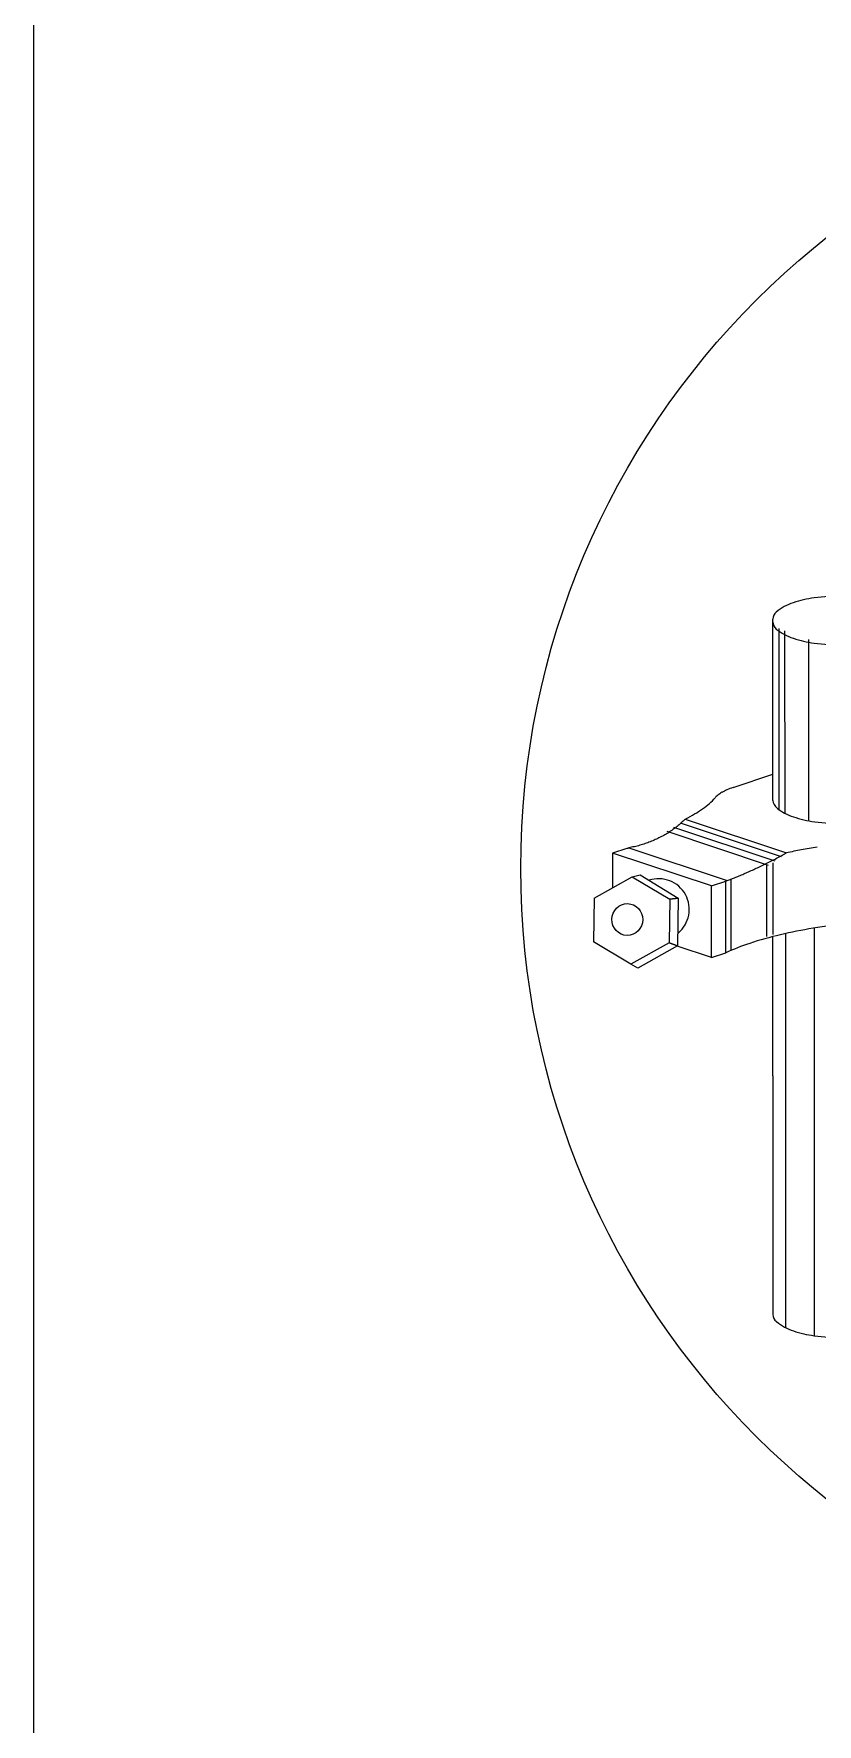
# Model space of a CAD drawing. Extents: x 877.3 to 905.5, y -378.9 to -356.4.
# Drawn here: x 887.56 to 888.698, y -367.478 to -365.02 of the extents above; entities that cross this region are included whole.
import ezdxf

# ---------------------------------------------------------------- set-up
doc = ezdxf.new("R2010")
doc.units = 0
doc.header["$LTSCALE"] = 0.01
doc.layers.get('0').update_dxf_attribs({"linetype": 'CONTINUOUS'})

msp = doc.modelspace()

# ---------------------------------------------------------------- linework, layer by layer
at = {"color": 7}
for p, q in [((887.5596, -370.5998), (887.5596, -363.0193)), ((888.6334, -365.8983, 0.3516), (888.6331, -365.8712, 0.1208)), ((888.6424, -366.1483, 0.0163), (888.6423, -365.8846, 0.3892)), ((888.6509, -366.1534, 0.0158), (888.6508, -365.8883, 0.3908)), ((888.6334, -366.1346, 0.0174), (888.6334, -365.8983, 0.3516)), ((888.6855, -366.1643, 0.0178), (888.6854, -365.9006, 0.3907)), ((888.5755, -366.1159, 0.0438), (888.6334, -366.0967, 0.0711)), ((888.506, -366.1618, -0.0211), (888.6531, -366.2109, -0.0905)), ((888.4794, -366.1796, -0.0211), (888.6265, -366.2287, -0.0905)), ((888.489, -366.1734, -0.0211), (888.6361, -366.2225, -0.0905)), ((888.4984, -366.1674, -0.0211), (888.6455, -366.2164, -0.0905)), ((888.4211, -366.2044, -0.0813), (888.4005, -366.2112, -0.091)), ((888.5441, -366.2591, -0.1587), (888.4005, -366.2112, -0.091)), ((888.4005, -366.2112, -0.091), (888.4005, -366.2616, -0.1537)), ((888.4239, -366.2037, -0.0803), (888.5667, -366.2513, -0.1477)), ((888.6246, -366.3326, -0.2961), (888.6246, -366.2285, -0.149)), ((888.6338, -366.3296, -0.2961), (888.6339, -366.2255, -0.149)), ((888.3735, -366.2767, 0.2171), (888.429, -366.2457, 0.2171)), ((888.429, -366.2457, 0.2171), (888.4404, -366.2429, 0.2171)), ((888.429, -366.2457, 0.2171), (888.4835, -366.2783, 0.2171)), ((888.4404, -366.2429, 0.2171), (888.4957, -366.2767, 0.2171)), ((888.4444, -366.2549, 0.2171), (888.4447, -366.2547, 0.2171)), ((888.4538, -366.2511, 0.0786), (888.4552, -366.2502, 0.0832)), ((888.544, -366.3632, -0.3058), (888.5441, -366.2591, -0.1587)), ((888.5441, -366.2591, -0.1587), (888.5647, -366.2523, -0.149)), ((888.5647, -366.3563, -0.2961), (888.5647, -366.2523, -0.149)), ((888.5729, -366.3529, -0.2961), (888.5729, -366.2488, -0.149)), ((888.3735, -366.2767, 0.2171), (888.3726, -366.3402, 0.2171)), ((888.4835, -366.2783, 0.2171), (888.4826, -366.3418, 0.2171)), ((888.4957, -366.2767, 0.2171), (888.4835, -366.2783, 0.2171)), ((888.4835, -366.2783, 0.2171), (888.4957, -366.2767, 0.2171)), ((888.4957, -366.2767, 0.2171), (888.4948, -366.3463, 0.2171)), ((888.4951, -366.3276, -0.2471), (888.4964, -366.3268, -0.252)), ((888.6333, -366.5352, -0.5492), (888.6333, -366.3331, -0.2633)), ((888.6522, -366.9017, -0.0667), (888.6522, -366.3282, -0.0667)), ((888.6936, -366.9132, -0.0667), (888.6936, -366.321, -0.0667)), ((888.4271, -366.3727, 0.2171), (888.3726, -366.3402, 0.2171)), ((888.4826, -366.3418, 0.2171), (888.4271, -366.3727, 0.2171)), ((888.4948, -366.3463, 0.2171), (888.437, -366.3786, 0.2171)), ((888.4948, -366.3463, 0.2171), (888.4826, -366.3418, 0.2171)), ((888.4826, -366.3418, 0.2171), (888.4948, -366.3463, 0.2171)), ((888.5441, -366.3632, -0.2214), (888.4943, -366.3466, -0.1979)), ((888.5441, -366.3632, -0.2214), (888.5647, -366.3563, -0.2117)), ((888.437, -366.3786, 0.2171), (888.4271, -366.3727, 0.2171)), ((888.6333, -366.5352, -0.5492), (888.6333, -366.8824, -0.5492))]:
    msp.add_line(p, q, dxfattribs=at)
at = {"color": 7, "extrusion": (-0.000206091, -0.816497, 0.57735)}
for p, q in [((888.5046, -366.1633, -0.0231), (888.5031, -366.1647, -0.0251)), ((888.506, -366.1618, -0.0211), (888.5046, -366.1633, -0.0231)), ((888.4713, -366.1874, -0.0573), (888.4696, -366.1883, -0.0586)), ((888.473, -366.1865, -0.056), (888.4713, -366.1874, -0.0573)), ((888.4747, -366.1856, -0.0547), (888.473, -366.1865, -0.056)), ((888.4764, -366.1846, -0.0533), (888.4747, -366.1856, -0.0547)), ((888.4781, -366.1836, -0.0519), (888.4764, -366.1846, -0.0533)), ((888.4798, -366.1826, -0.0505), (888.4781, -366.1836, -0.0519)), ((888.4815, -366.1816, -0.049), (888.4798, -366.1826, -0.0505)), ((888.4831, -366.1805, -0.0475), (888.4815, -366.1816, -0.049)), ((888.4847, -366.1794, -0.046), (888.4831, -366.1805, -0.0475)), ((888.4863, -366.1783, -0.0445), (888.4847, -366.1794, -0.046)), ((888.4879, -366.1772, -0.0429), (888.4863, -366.1783, -0.0445)), ((888.4895, -366.1761, -0.0412), (888.4879, -366.1772, -0.0429)), ((888.4911, -366.1749, -0.0396), (888.4895, -366.1761, -0.0412)), ((888.4927, -366.1737, -0.0379), (888.4911, -366.1749, -0.0396)), ((888.4942, -366.1725, -0.0362), (888.4927, -366.1737, -0.0379)), ((888.4957, -366.1712, -0.0344), (888.4942, -366.1725, -0.0362)), ((888.4972, -366.17, -0.0326), (888.4957, -366.1712, -0.0344)), ((888.4987, -366.1687, -0.0308), (888.4972, -366.17, -0.0326)), ((888.5002, -366.1674, -0.0289), (888.4987, -366.1687, -0.0308)), ((888.5017, -366.166, -0.027), (888.5002, -366.1674, -0.0289)), ((888.5031, -366.1647, -0.0251), (888.5017, -366.166, -0.027)), ((888.4279, -366.2029, -0.0792), (888.4239, -366.2037, -0.0803)), ((888.43, -366.2024, -0.0786), (888.4279, -366.2029, -0.0792)), ((888.432, -366.202, -0.0779), (888.43, -366.2024, -0.0786)), ((888.434, -366.2015, -0.0772), (888.432, -366.202, -0.0779)), ((888.4359, -366.201, -0.0765), (888.434, -366.2015, -0.0772)), ((888.4379, -366.2005, -0.0758), (888.4359, -366.201, -0.0765)), ((888.4399, -366.1999, -0.075), (888.4379, -366.2005, -0.0758)), ((888.4418, -366.1993, -0.0742), (888.4399, -366.1999, -0.075)), ((888.4438, -366.1988, -0.0733), (888.4418, -366.1993, -0.0742)), ((888.4457, -366.1981, -0.0725), (888.4438, -366.1988, -0.0733)), ((888.4476, -366.1975, -0.0716), (888.4457, -366.1981, -0.0725)), ((888.4495, -366.1969, -0.0707), (888.4476, -366.1975, -0.0716)), ((888.4514, -366.1962, -0.0697), (888.4495, -366.1969, -0.0707)), ((888.4533, -366.1955, -0.0688), (888.4514, -366.1962, -0.0697)), ((888.4551, -366.1948, -0.0677), (888.4533, -366.1955, -0.0688)), ((888.457, -366.1941, -0.0667), (888.4551, -366.1948, -0.0677)), ((888.4588, -366.1933, -0.0656), (888.457, -366.1941, -0.0667)), ((888.4606, -366.1925, -0.0645), (888.4588, -366.1933, -0.0656)), ((888.4624, -366.1917, -0.0634), (888.4606, -366.1925, -0.0645)), ((888.4642, -366.1909, -0.0623), (888.4624, -366.1917, -0.0634)), ((888.466, -366.1901, -0.0611), (888.4642, -366.1909, -0.0623)), ((888.4678, -366.1892, -0.0599), (888.466, -366.1901, -0.0611)), ((888.4696, -366.1883, -0.0586), (888.4678, -366.1892, -0.0599)), ((888.6489, -366.2133, -0.0938), (888.6531, -366.2109, -0.0905)), ((888.5999, -366.2376, -0.1282), (888.6017, -366.2368, -0.1271)), ((888.6017, -366.2368, -0.1271), (888.6036, -366.236, -0.1259)), ((888.6036, -366.236, -0.1259), (888.6054, -366.2351, -0.1247)), ((888.6054, -366.2351, -0.1247), (888.6072, -366.2343, -0.1235)), ((888.6072, -366.2343, -0.1235), (888.6091, -366.2334, -0.1223)), ((888.6091, -366.2334, -0.1223), (888.611, -366.2325, -0.1211)), ((888.611, -366.2325, -0.1211), (888.6129, -366.2317, -0.1198)), ((888.6129, -366.2317, -0.1198), (888.6148, -366.2308, -0.1185)), ((888.6148, -366.2308, -0.1185), (888.6167, -366.2298, -0.1172)), ((888.6167, -366.2298, -0.1172), (888.6186, -366.2289, -0.1159)), ((888.6186, -366.2289, -0.1159), (888.6205, -366.228, -0.1146)), ((888.6205, -366.228, -0.1146), (888.6225, -366.227, -0.1132)), ((888.6225, -366.227, -0.1132), (888.6244, -366.226, -0.1119)), ((888.6244, -366.226, -0.1119), (888.6264, -366.2251, -0.1105)), ((888.6264, -366.2251, -0.1105), (888.6284, -366.2241, -0.1091)), ((888.6284, -366.2241, -0.1091), (888.6304, -366.2231, -0.1076)), ((888.6304, -366.2231, -0.1076), (888.6324, -366.222, -0.1062)), ((888.6324, -366.222, -0.1062), (888.6344, -366.221, -0.1047)), ((888.6344, -366.221, -0.1047), (888.6364, -366.2199, -0.1032)), ((888.6364, -366.2199, -0.1032), (888.6385, -366.2189, -0.1017)), ((888.6385, -366.2189, -0.1017), (888.6405, -366.2178, -0.1002)), ((888.6405, -366.2178, -0.1002), (888.6426, -366.2167, -0.0986)), ((888.6426, -366.2167, -0.0986), (888.6447, -366.2156, -0.097)), ((888.6447, -366.2156, -0.097), (888.6468, -366.2144, -0.0954)), ((888.6468, -366.2144, -0.0954), (888.6489, -366.2133, -0.0938)), ((888.5667, -366.2513, -0.1477), (888.5682, -366.2508, -0.1469)), ((888.5682, -366.2508, -0.1469), (888.5697, -366.2502, -0.146)), ((888.5697, -366.2502, -0.146), (888.5713, -366.2496, -0.1452)), ((888.5713, -366.2496, -0.1452), (888.5729, -366.249, -0.1443)), ((888.5729, -366.249, -0.1443), (888.5744, -366.2484, -0.1434)), ((888.5744, -366.2484, -0.1434), (888.576, -366.2477, -0.1425)), ((888.576, -366.2477, -0.1425), (888.5777, -366.2471, -0.1416)), ((888.5777, -366.2471, -0.1416), (888.5793, -366.2464, -0.1407)), ((888.5793, -366.2464, -0.1407), (888.5809, -366.2458, -0.1398)), ((888.5809, -366.2458, -0.1398), (888.5826, -366.2451, -0.1388)), ((888.5826, -366.2451, -0.1388), (888.5843, -366.2444, -0.1378)), ((888.5843, -366.2444, -0.1378), (888.5859, -366.2437, -0.1368)), ((888.5859, -366.2437, -0.1368), (888.5876, -366.243, -0.1358)), ((888.5876, -366.243, -0.1358), (888.5894, -366.2422, -0.1348)), ((888.5894, -366.2422, -0.1348), (888.5911, -366.2415, -0.1337)), ((888.5911, -366.2415, -0.1337), (888.5928, -366.2407, -0.1327)), ((888.5928, -366.2407, -0.1327), (888.5946, -366.24, -0.1316)), ((888.5946, -366.24, -0.1316), (888.5963, -366.2392, -0.1305)), ((888.5963, -366.2392, -0.1305), (888.5981, -366.2384, -0.1294)), ((888.5981, -366.2384, -0.1294), (888.5999, -366.2376, -0.1282))]:
    msp.add_line(p, q, dxfattribs=at)
at = {"color": 7, "linetype": 'Continuous'}
msp.add_circle((889.436, -366.2334, -0.0154), 1.169, dxfattribs=at)
at = {"color": 7}
for centre, radius, start, end in [((888.7162, -366.0068, 0.1208), 0.1682, 97.8735, 108.4623), ((888.7348, -366.1412, 0.1208), 0.3039, 90, 97.8735), ((888.6466, -365.8712, 0.1208), 0.0134, 128.8694, 180), ((888.6881, -365.9228, 0.1208), 0.0797, 108.4623, 128.8694), ((888.6465, -365.8751, 0.6033), 0.0132, 180, 231.3344), ((888.688, -365.8232, 0.6033), 0.0797, 231.3344, 251.6628), ((888.7161, -365.7387, 0.6033), 0.1688, 251.6628, 262.1829), ((888.7346, -365.6034, 0.6033), 0.3054, 262.1829, 270), ((888.4672, -366.2932, -0.4104), 0.0446, 309.6093, 108.0958), ((888.6466, -366.8824, -0.0667), 0.0132, 180, 231.3344), ((888.6882, -366.8305, -0.0667), 0.0797, 231.3344, 251.6628), ((888.7162, -366.7459, -0.0667), 0.1688, 251.6628, 262.1829), ((888.7348, -366.6106, -0.0667), 0.3054, 262.1829, 270)]:
    msp.add_arc(centre, radius, start, end, dxfattribs=at)
at = {"color": 7, "extrusion": (-0.000206091, -0.816497, 0.57735)}
for centre, radius, start, end in [((888.5088, -211.1693, 298.7746), 0.1496, 326.5443, 332.6309), ((888.6809, -211.2563, 298.7746), 0.0433, 144.3555, 155.1231), ((888.6923, -211.2645, 298.7746), 0.0574, 135.0072, 144.3555), ((888.6991, -211.2713, 298.7746), 0.0669, 126.9616, 135.0072), ((888.7126, -211.2892, 298.7746), 0.0894, 120, 126.9616), ((888.7609, -211.2442, 298.7746), 0.0351, 180, 215.6571), ((888.4504, -211.121, 298.7746), 0.2257, 310.9828, 315.7379), ((888.4757, -211.1457, 298.7746), 0.1903, 315.7379, 320.916), ((888.4876, -211.1554, 298.7746), 0.175, 320.916, 326.5443), ((888.7925, -211.2215, 298.7746), 0.0741, 215.6571, 240), ((888.8135, -211.1852, 298.7746), 0.116, 240, 256.5505), ((888.8273, -211.1275, 298.7746), 0.1752, 256.5505, 270), ((888.3575, -210.9926, 298.7746), 0.4038, 292.721, 292.8264), ((888.3582, -210.9941, 298.7746), 0.4022, 292.8264, 292.932), ((888.3585, -210.9948, 298.7746), 0.4014, 292.9318, 293.0376), ((888.3591, -210.9963, 298.7746), 0.3998, 293.0378, 293.1438), ((888.9019, -211.7841, 298.7746), 0.4367, 107.9967, 110.9912), ((888.9162, -211.828, 298.7746), 0.4829, 105.149, 107.9967), ((888.8147, -211.646, 298.7746), 0.2531, 128.3773, 128.521), ((888.8156, -211.6471, 298.7746), 0.2545, 128.234, 128.3773), ((888.816, -211.6476, 298.7746), 0.2552, 128.0912, 128.2341), ((888.8169, -211.6487, 298.7746), 0.2566, 127.9484, 128.091), ((888.8816, -211.8671, 298.8233), 0.3819, 112.2666, 119.737), ((888.9025, -211.9181, 298.8233), 0.437, 105.7215, 112.2666), ((888.9282, -212.0096, 298.8233), 0.532, 99.7903, 105.7215), ((888.8293, -211.7755, 298.8233), 0.2764, 119.737, 128.521)]:
    msp.add_arc(centre, radius, start, end, dxfattribs=at)
at = {"color": 7}
msp.add_ellipse((888.4218, -366.3079, -0.1537), major_axis=(0.0004, 0.0231), ratio=0.970702, start_param=-3.141592653589792, end_param=3.141592653589792, dxfattribs=at)

doc.saveas('drawing.dxf')
